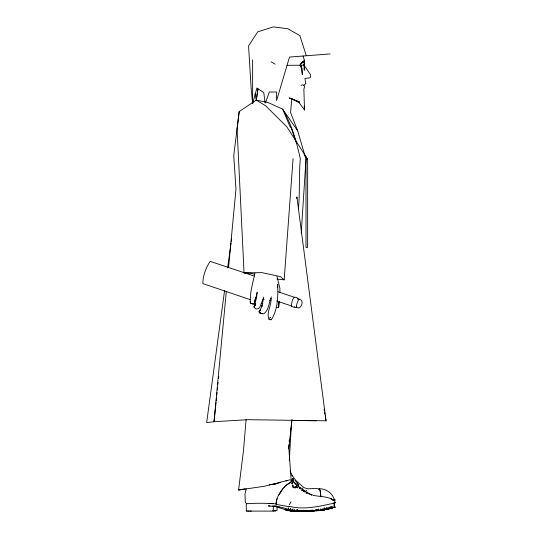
<?xml version="1.0" encoding="UTF-8"?>
<svg xmlns="http://www.w3.org/2000/svg" width="538" height="538" viewBox="0 0 538 538"><rect width="100%" height="100%" fill="white"/><g stroke="black" fill="none" stroke-linecap="round" stroke-linejoin="round"><path stroke-width="0.81" d="M300.769 63.834L302.867 61.796L299.942 65.172L301.784 68.46L302.343 74.627L301.448 65.421L301.784 68.46L300.439 66.127L300.769 66.497M330.083 506.89L330.07 508.343L334.031 507.381L334.044 502.99L335.362 502.667L334.246 502.902M246.276 504.093L246.31 510.501M246.135 488.8L244.965 494.395L245.355 502.505L246.424 503.669C256.505 503.158 266.451 503.01 276.223 503.958L276.263 501.92M288.772 509.594L288.536 507.959M292.094 511.006L288.193 510.219L292.376 510.898L292.383 510.32L290.507 509.97L290.513 508.511M292.934 508.874L292.921 510.306L290.507 509.97M324.192 509.345L324.199 507.899L324.192 509.345L326.667 508.975M286.048 509.372L290.231 510.044L290.224 510.488L286.048 509.372L289.108 510.73L289.108 510.212M290.224 510.488L288.267 509.573L288.281 507.953M292.376 510.898L290.264 510.28L290.271 508.686M291.179 510.898L290.95 510.3L293.17 510.374M293.028 510.885L292.625 510.797L292.632 509.183M294.582 511.006L294.481 509.365M297.03 511.019L297.043 509.378M297.164 511.026L297.178 509.385M311.818 511.039L311.825 510.306L312.457 510.293M301.838 511.087L313.499 511.019L319.834 510.354L315.645 510.703L315.651 510.004M317.05 509.984L316.795 510.71M315.483 510.165L318.012 510.011L316.768 510.064L316.761 510.777L318.361 510.696L318.375 509.029M318.361 510.696L320.345 510.468L320.352 508.814M322.807 509.869L320.587 510.132L320.594 509.52M324.542 508.249L324.535 509.883L321.704 510.273L321.892 509.6M320.345 510.468L318.92 510.582L321.986 510.085L321.993 509.486L320.366 509.708M322.76 510.179L322.766 508.538M324.777 509.634L324.784 509.096M331.664 507.919L331.912 508.161L326.694 509.513L326.687 507.892M326.741 509.506L326.754 507.885M333.916 507.536L335.329 507.287L330.211 508.39L330.211 507.993M332.847 507.738L332.37 507.522M334.495 507.569L334.522 502.916M297.413 299.101L297.326 298.274L299.222 298.913M297.527 298.859L297.433 297.971C292.45 294.508 291.677 303.176 291.314 306.304L294.185 307.279L294.71 306.916M254.81 301.367L254.535 302.921L253.485 304.104L250.479 303.338L250.17 301.455L250.473 303.069C249.531 293.217 252.927 282.887 254.958 273.23M273.237 510.508L273.365 506.305L276.593 506.076L272.45 505.996M289.289 460.568L291.65 420.171M292.255 481.772L292.168 484.119L292.605 482.351L292.168 481.631L292.618 481.564L292.907 482.055L292.181 482.156M288.704 448.8L288.953 444.778M289.155 441.564L289.256 439.956M296.801 198.569L296.909 196.921L326.041 420.81L247.991 419.694L214.023 421.711L206.646 422.686L224.588 290.406M298.328 209.262C300.13 192.53 298.677 175.691 300.332 158.945C296.586 141.602 291.69 124.507 282.611 109.113L267.736 102.415L256.249 100.155L239.188 111.514L233.748 155.717L235.974 189.046L228.576 267.433M301.226 233.102L306.001 159.208L297.662 130.808L290.574 112.57L291.791 98.81L299.74 102.159L289.074 97.936L291.112 98.588M277.467 287.729L277.709 284.427C278.099 296.088 277.87 309.612 271.414 319.653L270.58 319.881L269.013 319.222C266.054 312.746 271.609 305.712 270.997 298.846L271.697 298.798M276.962 279.02L284.165 279.847L293.069 158.616M246.108 419.566L243.465 450.81L238.576 490.051L264.407 486.251L290.15 479.761M257.083 292.134L256.653 297.218L254.259 306.519L255.315 304.642L254.064 307.144L255.832 308.953L258.213 308.765L259.8 307.366L263.728 297.084M278.509 305.792L278.758 302.86L279.43 301.314M276.747 307.528L278.24 307.669L278.482 307.272L279.014 302.699L278.442 303.19M226.296 291.616L214.023 421.711L216.034 402.518M278.395 306.008L278.671 303.082M254.447 301.139L254.535 302.921L255.14 299.262M216.202 400.85L216.552 397.508M216.814 395.006L217.076 392.505M217.339 390.003L217.601 387.495M217.951 384.159L218.125 382.491M218.562 378.322L218.737 376.647M255.611 297.669L255.032 300.379M292.026 419.532L288.812 447.872L291.213 480.985M255.611 297.783L255.436 299.262L256.619 295.039M239.188 111.514L237.076 129.093L244.05 272.84L250.681 273.257L254.656 274.286M227.635 267.937L231.024 242.981M231.246 241.32L231.582 238.818M256.27 100.216L257.944 89.086L256.27 100.216L255.046 93.673M290.829 429.311L291.159 428.1L290.695 428.248M292.369 480.226L292.665 479.17L293.143 479.519M292.457 481.073L292.585 480.427M305.846 492.963L306.411 493.312M293.472 480.057L293.022 478.336L292.833 479.129M301.455 490.252L302.026 490.636M263.405 298.913L261.804 306.452L262.369 305.053L259.437 311.737L260.372 310.224M256.808 294.259L257.184 292.685M296.64 485.666L296.377 486.56L294.918 487.22M293.042 480.212L293.25 480.73M276.276 501.241L277.077 498.719M271.327 296.882C268.812 302.443 269.108 309.996 263.728 313.889L260.11 313.217C257.467 312.047 261.919 308.059 259.121 311.495L260.291 309.982M265.456 102.886L269.323 92.011L276.572 92.011L276.572 100.579L289.525 57.055L330.157 53.928M254.999 305.167L254.064 307.144L254.474 304.911L255.516 303.688M254.185 306.586L254.736 305.254M278.381 303.324C279.094 301.704 279 306.667 278.476 307.232L278.133 305.974M300.197 488.148L300.439 487.71L300.48 488.639M289.336 504.819L291.018 501.806M303.499 61.386L302.692 62.818L303.997 60.875M292.47 480.703L292.82 480.084M292.336 481.14L292.679 480.548M278.966 495.081L283.129 488.645M297.164 482.62L297.07 483.42L297.245 482.761L298.489 485.525L297.447 482.761L295.073 480.528M304.347 491.53L304.898 491.127L304.616 491.954M300.486 487.831L300.002 488.517L299.942 487.926M299.7 488.652L300.184 487.966M284.051 487.495L285.429 485.767M318.98 489.439L319.337 489.035L319.72 489.318L320.083 490.387L320.836 496.715M318.98 489.096L319.337 488.699C326.008 488.739 332.45 493.124 334.367 499.627M291.791 98.81L299.074 102.637L304.521 110.021L303.869 89.046L304.616 86.887L303.936 85.327L305.752 83.498L304.965 78.494L309.868 77.795L310.628 77.028L310.278 74.345L303.533 64.345L304.488 65.165M300.924 63.726L302.867 61.796M304.145 491.524L304.898 491.019M269.76 300.527L270.87 299.948M290.971 482.014C283.042 486.291 276.525 495.209 276.055 504.362L289.155 506.709M286.102 485.35L290.85 482.438M296.949 487.105L295.08 487.959L293.418 487.623L292.659 486.964L292.242 485.135M292.174 479.755L292.275 480.34L292.511 479.6M332.612 506.224L326.109 508.464M333.742 500.199L334.434 499.936L333.567 499.936M334.851 502.546L334.945 499.809L332.645 500.515M330.211 508.39L330.863 508.161M332.363 507.832L332.719 507.704M333.903 507.287L334.36 507.078M295.638 487.011L293.735 486.971L292.934 485.202M280.506 482.425L276.687 483.669L269.256 484.873M260.318 312.881L259.316 312.296L259.121 311.415L260.089 312.901L259.316 312.296L259.719 312.248M331.912 507.872L330.07 508.343M324.454 509.412L325.181 509.204M325.752 509.257L326.431 509.177M328.173 508.726L327.723 508.861L328.335 508.76M262.719 313.351L260.937 313.351M327.595 508.814L328.315 508.632M333.809 503.212C319.323 506.332 304.057 510.172 289.357 506.312M320.238 510.051L320.621 509.937M320.587 510.132L322.215 509.775M322.343 510.172L324.327 509.735M326.68 509.513L329.754 508.666L327.783 508.968M301.092 85.239L302.887 84.856L303.936 85.327M238.576 490.051L245.126 488.773M324.313 509.291L326.297 508.914M333.916 507.273L335.174 506.863M332.511 507.63L334.031 507.381M317.077 510.28L316.687 510.34L317.299 510.286M315.645 510.703L318.267 510.3M318.254 510.394L317.803 510.461L319.767 510.3M321.704 510.273L322.336 510.172M303.499 491.47L304.622 491.322M324.71 509.553L326.936 509.251L323.863 509.963L324.535 509.883M321.986 510.085L321.119 510.185M299.915 487.462L300.439 487.401M285.886 480.844L287.46 480.669M319.996 509.829L322.417 509.573L321.711 509.627M291.616 305.981L276.653 301.004M294.488 306.956L296.182 307.615M334.051 502.62L335.275 502.573L334.69 502.593M273.903 484.2L275.564 484.052M309.585 510.959L310.742 510.851A50.646 0.504 -3.7 0 1 311.267 510.818M310.971 510.939L304.636 511.087M312.329 510.885L310.702 511.019M313.304 510.844L312.854 510.885L313.472 510.858M315.396 510.508L318.099 510.286M315.423 510.118L317.016 509.984M309.276 511.019L311.805 510.851M316.176 510.73L316.586 510.71M310.89 511.019L314.891 510.831L291.979 511.019M310.466 510.327L311.462 510.3M310.554 510.34L313.324 510.286L311.825 510.306M305.745 511.06L307.897 511.026M310.944 511.066L290.466 511.006M304.078 65.165L287.003 65.333M244.05 272.84L261.952 272.638L280.453 276.626L284.165 279.847M334.051 499.795L334.945 499.809M272.88 510.374L277.057 510.374L277.057 506.863L281.872 507.347L288.529 509.486M290.157 510.293L291.233 510.374M294.77 510.374L297.272 510.374M307.965 510.374L308.375 510.374M247.15 511.053L246.384 511.053L249.128 511.06M250.183 511.1L275.799 511.1L275.799 510.374M248.045 511.06L251.327 511.073M292.289 511.019L289.868 510.972M295.564 511.046L299.948 511.039M300.655 511.08L302.887 511.093M303.371 511.066L305.792 511.08M263.533 299.209L264.245 299.215M292.073 420.413L316.203 420.81M269.962 505.942L268.301 505.908L279.558 506.998M292.672 478.86L292.221 479.035M268.395 503.373L273.143 503.608M292.141 479.345L292.316 480.017M293.069 511.006L290.944 510.851M291.26 510.992L285.49 510.011L289.108 510.73M262.793 303.546L261.334 303.365M294.468 510.992L292.625 510.797M293.116 479.365L293.102 479.721M270.607 298.805L270.997 298.846M293.102 510.898L294.017 511.006M288.274 510.132L285.194 509.594M313.109 495.29C319.559 496.856 326.869 496.103 332.632 499.715L330.91 498.726L332.955 499.889M276.929 507.078L284.958 509.513M290.527 480.979L292.047 481.248M319.337 489.035L315.86 488.417L307.965 488.847L303.97 487.677L296.115 480.764L292.067 475.363L292.336 475.922L290.11 470.972M271.065 61.85L275.18 64.15M290.231 510.044L289.283 509.768M250.479 303.338L253.344 304.064M312.322 494.765L310.655 494.341L311.448 494.684M290.264 510.28L288.267 509.573M254.118 276.034L210.163 261.367C205.913 267.776 202.745 275.913 202.887 283.613L250.271 299.666M278.159 291.778L294.461 297.299M299 299.545C305.16 298.657 300.883 311.576 296.404 306.983M297.09 487.751L297.501 487.892L297.474 487.011M287.743 509.903L286.048 509.244M246.424 503.669L246.841 503.81M306.149 492.647L311.946 495.135L301.872 489.372L297.4 485.35M302.86 490.696L304.838 491.866M256.249 100.155L265.57 105.704L286.808 126.786L307.642 159.208L307.642 247.406L306.001 247.406L306.001 159.208L307.642 159.208L304.078 154.621M306.068 490.468L306.66 490.864M302.612 489.99L303.311 490.387L302.807 489.748M319.337 488.699L320.413 491.752L320.883 496.883M260.594 313.264L259.504 312.235M292.813 481.382L296.135 484.382M293.089 480.999L295.241 483.178M297.245 485.377L300.466 488.78M303.055 489.324L301.966 487.966M297.662 130.808L282.611 109.113L290.09 126.786L291.159 127.788L296.404 142.994M295.9 483.884L296.189 484.496M291.724 483.057L291.939 483.575M303.042 56.039L304.306 59.953M277.016 276.505L279.908 288.348L279.915 292.8M306.31 55.764L299.874 35.629L287.897 28.743L273.25 26.9L257.689 31.87L248.556 45.932L251.138 88.286L252.551 102.852M254.313 301.125L254.582 302.544L254.481 301.394M296.525 485.061L296.707 486.016M324.091 409.23L324.367 410.884M324.649 412.538L324.925 414.193M325.208 415.847L326.041 420.81M265.079 102.872L263.761 92.57L256.908 88.003L252.631 103.666L252.631 59.893M304.145 106.45L304.521 110.021M295.187 483.48L295.234 484.153M300.581 488.376L300.594 488.961M304.488 60.243L304.488 70.088M304.078 60.243L304.078 70.088M273.223 510.374L273.223 511.1M296.821 306.7A3.948 0.605 -71.3 0 1 297.043 303.331A3.948 0.605 -71.3 0 1 299.081 299.78M315.47 510.434A44.795 0.773 -6.4 0 1 316.969 510.273M278.751 305.994L278.482 307.272L278.751 305.994M271.327 319.626L269.027 319.162L271.327 319.626M270.587 317.312L269.861 317.339L270.627 317.319M261.112 313.661L260.446 313.264L261.112 313.661"/></g></svg>
